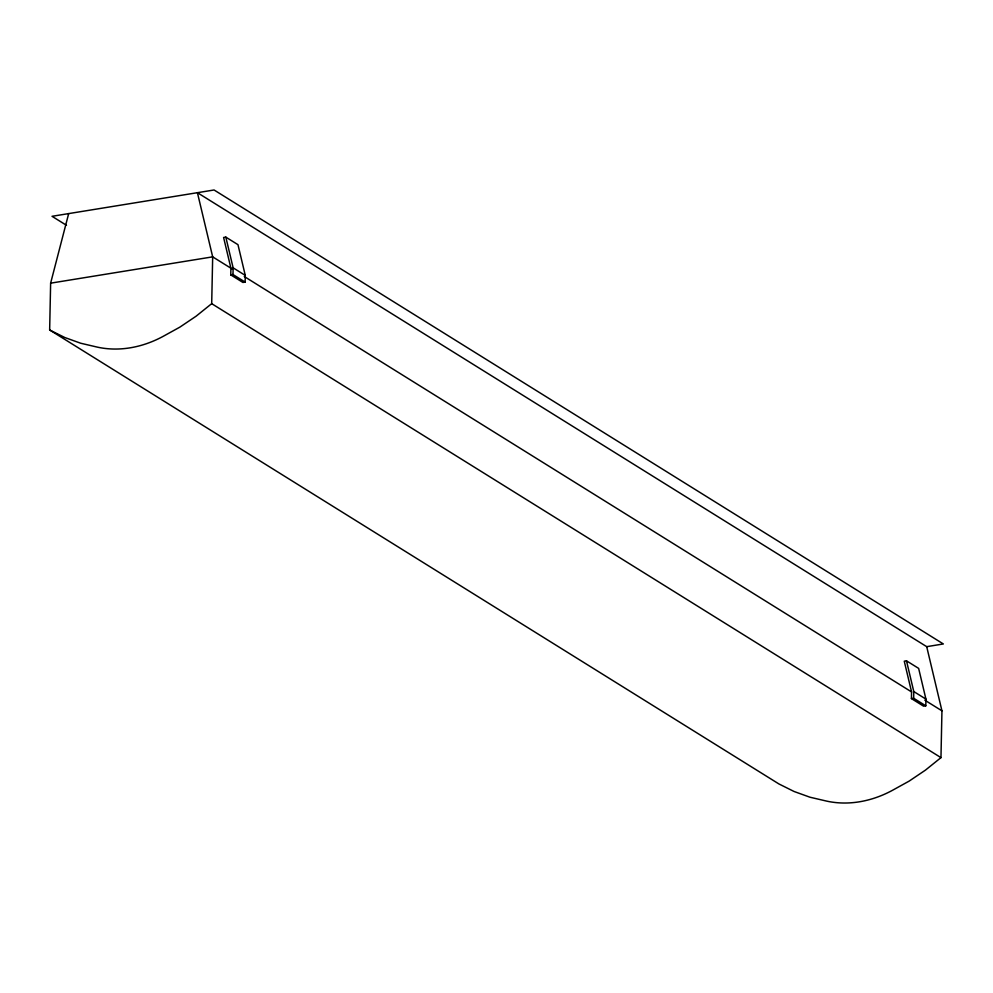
<?xml version="1.0" encoding="UTF-8"?>
<svg xmlns="http://www.w3.org/2000/svg" width="993" height="993" viewBox="0 0 993 993"><rect width="100%" height="100%" fill="white"/><g stroke="black" fill="none" stroke-linecap="round" stroke-linejoin="round"><path stroke-width="1.49" d="M49.65 329.974L64.818 337.521L80.694 343.23L97.177 347.091A112.358 92.659 -58.1 0 0 163.113 336.379L179.87 327.131L196.105 316.196L211.695 303.659L212.676 256.852L197.421 192.692L926.705 646.666L941.947 710.827L940.967 757.634L925.389 770.171L909.154 781.106L892.397 790.354A112.358 92.659 -58.1 0 1 826.461 801.066L809.978 797.218L794.09 791.495L778.922 783.949L49.65 329.974L50.631 283.166L68.678 213.594M230.761 274.887L230.91 268.197L223.599 237.476L225.821 237.116L237.972 244.675L245.283 275.409L245.134 282.086L242.925 282.459L230.761 274.887L232.983 274.527L245.134 282.086M232.983 274.527L233.132 267.837L225.821 237.116M911.425 698.6L911.562 691.91L904.263 661.189L906.485 660.829L918.637 668.388L925.935 699.122L925.799 705.812L923.577 706.172L911.425 698.6L913.647 698.24L925.799 705.812M913.647 698.24L913.783 691.55L906.485 660.829M50.631 283.166L212.676 256.852L232.424 269.14M926.705 646.666L943.35 643.96L214.078 189.986L52.033 216.3L66.481 225.299M233.132 267.837L245.283 275.409M913.783 691.55L925.935 699.122M244.266 276.513L911.673 691.984M924.831 700.177L941.947 710.827M211.695 303.659L940.967 757.634"/></g></svg>
